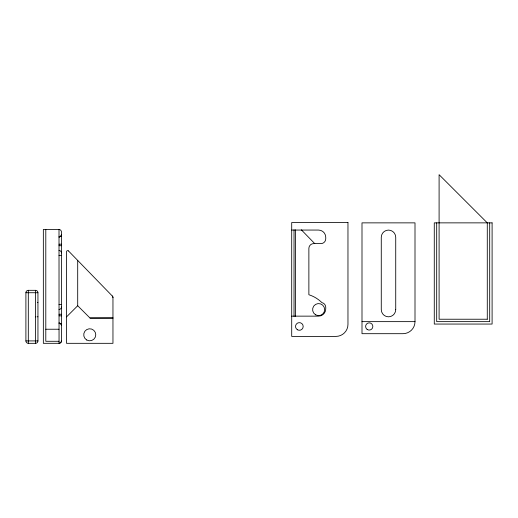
<?xml version="1.0" encoding="UTF-8"?>
<svg xmlns="http://www.w3.org/2000/svg" width="518" height="518" viewBox="0 0 518 518"><rect width="100%" height="100%" fill="white"/><g stroke="black" fill="none" stroke-linecap="round" stroke-linejoin="round"><path stroke-width="0.78" d="M61.461 340.941L61.428 231.481L60.716 230.134L59.343 229.48L43.344 229.461L43.344 343.324L59.369 343.305L60.852 342.515L61.461 340.941A2.409 2.409 0 0 1 59.052 343.324L59.007 229.461M66.531 316.893L77.7 305.743L77.7 260.424M59.071 236.972L60.755 236.26L61.461 234.563A2.409 2.409 0 0 1 59.052 236.972L59.007 236.972M77.7 305.743L90.022 318.046L112.963 317.981M291.705 230.057L318.518 230.057A7.226 7.226 0 0 1 325.744 237.283L325.744 238.792A4.817 4.817 0 0 1 320.927 243.609L313.688 243.609A4.817 4.817 0 0 0 308.87 248.426L308.87 294.736A32.22 32.22 0 0 1 320.746 301.528L321.905 302.629A4.817 4.817 0 0 1 325.744 307.349L325.744 308.916A7.226 7.226 0 0 1 318.518 316.142L291.705 316.142M59.007 244.198L61.448 244.198M59.007 245.707L61.448 245.707M59.007 250.524L59.052 250.524A2.409 2.409 0 0 1 61.461 252.933M59.007 255.342L61.448 255.342M28.309 290.32L35.535 290.32A2.409 2.409 0 0 1 37.944 292.728L37.944 340.915A2.409 2.409 0 0 1 35.535 343.324L28.309 343.324A2.409 2.409 0 0 1 25.9 340.915L25.9 292.728A2.409 2.409 0 0 1 28.309 290.32L28.309 343.317M25.913 292.728L37.937 292.728M37.555 302.37L37.937 302.37M59.007 304.623L61.448 304.623M59.007 309.44L59.052 309.44A2.409 2.409 0 0 0 61.461 307.032M59.007 314.258L61.448 314.258M59.007 315.831L61.448 315.831M35.535 316.822L35.988 316.822M37.497 316.822L37.944 316.822M90.022 318.046L112.963 318.046M361.998 321.639L415.002 321.639L415.002 222.863L361.998 222.863L361.998 333.689L402.959 333.689A12.043 12.043 0 0 0 415.002 321.639M59.007 323.057L60.735 323.744L61.461 325.466A2.409 2.409 0 0 0 59.052 323.057M45.798 329.234L59.007 329.234M25.913 340.915L37.937 340.915M59.007 341.284L45.798 341.284L45.798 229.461M301.327 229.817L314.795 243.667M68.512 250.971L112.283 295.992A2.422 2.422 0 0 1 112.956 297.682L112.963 343.324L66.531 343.324L66.531 251.813A1.165 1.165 0 0 1 68.531 250.952M489.691 222.863L489.691 321.639L436.687 321.639L436.687 222.863M295.415 229.83L295.415 316.524M294.023 229.778L294.023 316.524M35.535 290.32L35.535 343.317M112.283 295.992A2.415 2.409 45 0 1 112.956 297.682M347.966 222.546L291.705 222.546L291.705 336.409L335.917 336.409A12.043 12.043 0 0 0 347.966 324.365L347.966 222.546M492.1 222.863L434.278 222.863L434.278 324.054L492.1 324.054L492.1 222.863M487.283 319.23L439.096 319.23L439.096 174.676L487.283 222.863L487.283 319.23M395.726 309.596L395.726 237.315A7.226 7.226 0 0 0 388.5 230.089A7.226 7.226 0 0 0 381.274 237.315L381.274 309.596A7.226 7.226 0 0 0 388.5 316.822A7.226 7.226 0 0 0 395.726 309.596M315.617 314.814A6.022 6.022 0 0 0 324.656 309.596A6.022 6.022 0 0 0 315.617 304.377A6.022 6.022 0 0 0 315.617 314.814M367.145 329.416A3.613 3.613 0 0 0 372.824 326.787A3.613 3.613 0 0 0 367.709 323.18A3.613 3.613 0 0 0 367.145 329.416M297.442 329.778A3.833 3.833 0 0 0 303.185 326.463A3.833 3.833 0 0 0 297.442 323.141A3.833 3.833 0 0 0 297.442 329.778M86.733 340.009A6.022 6.022 0 0 0 95.772 334.79A6.022 6.022 0 0 0 86.733 329.577A6.022 6.022 0 0 0 86.733 340.009"/></g></svg>
